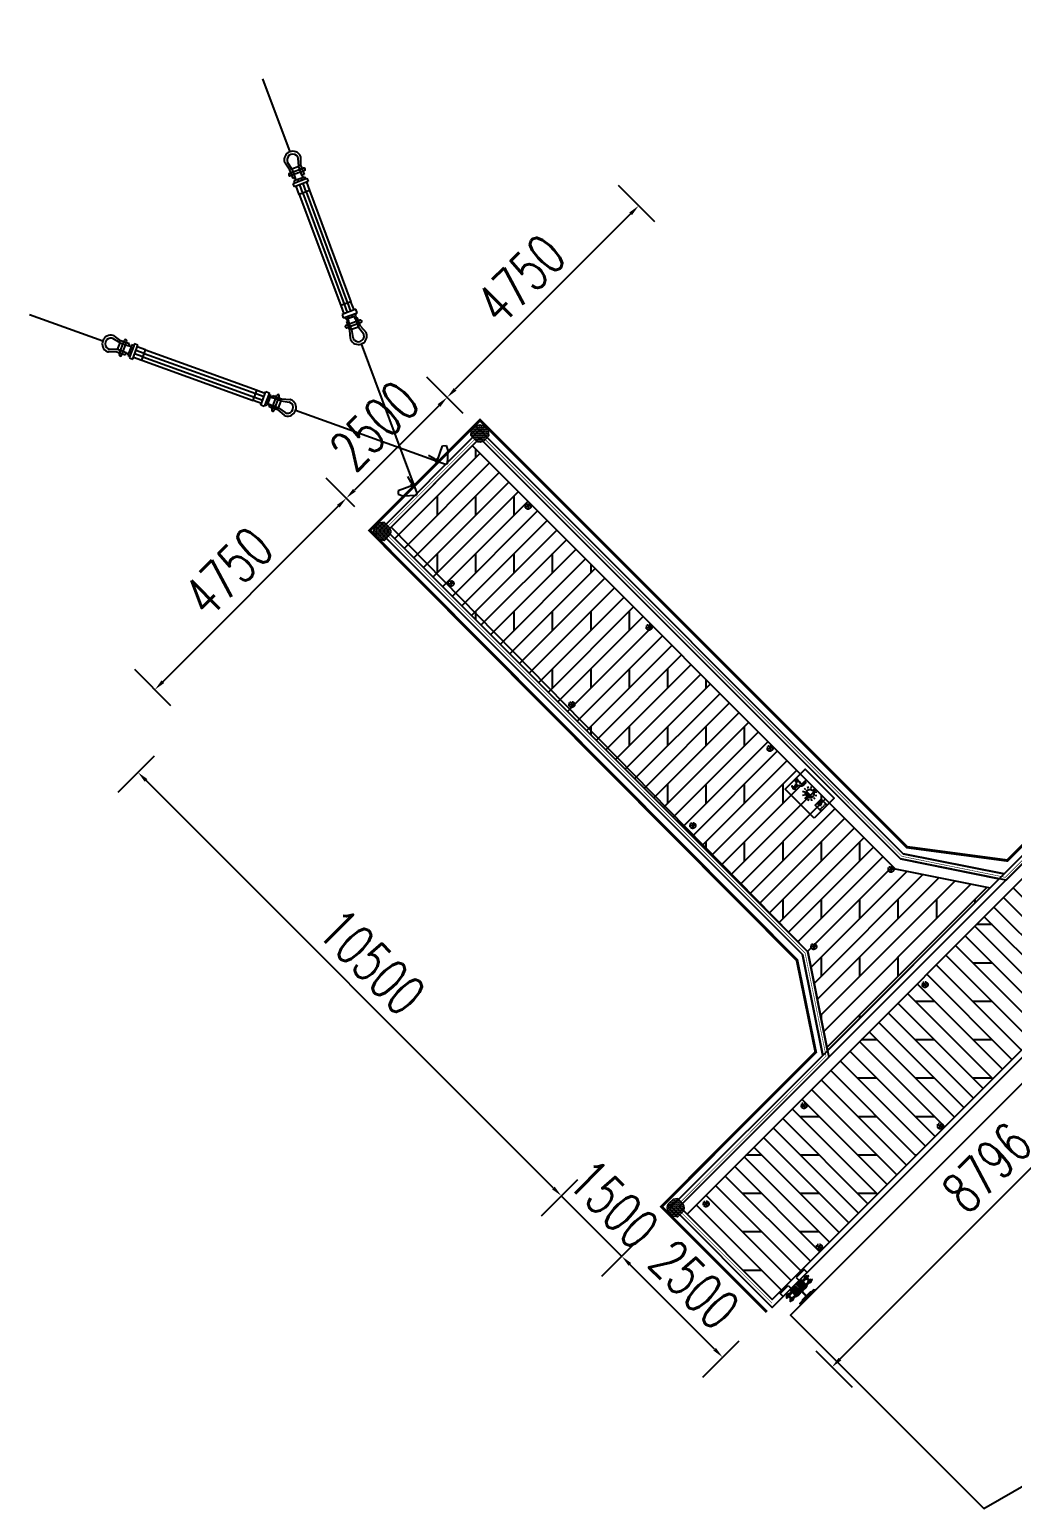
# Model space of a CAD drawing. Extents: x -18540 to 926017, y -610001 to -56924.
# Drawn here: x 23251 to 40488, y -328931 to -303005 of the extents above; entities that cross this region are included whole.
import ezdxf

# ---------------------------------------------------------------- set-up
doc = ezdxf.new("R2010")
doc.units = 0
doc.header["$LTSCALE"] = 10
doc.header["$MEASUREMENT"] = 0
doc.linetypes.add('ACAD_ISO14W100', pattern=[24, 12, -3, 0, -3, 0, -3, 0, -3])
doc.linetypes.add('CENTER', pattern=[2, 1.25, -0.25, 0.25, -0.25])
for name, color, linetype in [('AECOM-园建', 2, 'Continuous'), ('PUB_DIM', 3, 'Continuous'), ('W-_ANTICOLLISION防撞措施', 6, 'Continuous'), ('W-ALUMINUM_FRAME铝架', 30, 'Continuous'), ('W-MOUNTING固定方式', 5, 'Continuous'), ('W-PLASTIC_RAILINGS塑木栏杆', 6, 'Continuous'), ('W-STEEL_FRAME钢架', 3, 'Continuous'), ('W-WOOD_FLOOR木地板', 30, 'Continuous')]:
    doc.layers.add(name, color=color, linetype=linetype)
doc.layers.add('护舷', color=40, linetype='Continuous', lineweight=15)
doc.layers.add('护角', color=8, linetype='Continuous', lineweight=9)
doc.styles.add('STANDARD_T3', font='simplex.shx', dxfattribs={"width": 0.7, "bigfont": 'gbcbig.shx'})
doc.dimstyles.new('W&&200', dxfattribs={"dimtxt": 700, "dimasz": 200, "dimexe": 500, "dimexo": 600, "dimgap": 200, "dimtad": 1, "dimdec": 0, "dimzin": 0, "dimdsep": 46, "dimtxsty": 'STANDARD_T3', "dimcen": 0.09, "dimclrd": 1, "dimclre": 1, "dimclrt": 7, "dimazin": 2, "dimtfac": 1, "dimtdec": 0, "dimtix": 1, "dimtmove": 2, "dimatfit": 3, "dimfxl": 100, "dimtolj": 1, "dimtzin": 0, "dimarcsym": 0})
pattern_1 = [(315, (-2455400.198, 1604377.926), (5.612660076, 5.612660076), []), (45, (-2455400.198, 1604377.926), (-5.612660076, 5.612660076), [])]
pattern_2 = [(315, (-2455400.198, 1604287.926), (5.612660076, 5.612660076), []), (45, (-2455400.198, 1604287.926), (-5.612660076, 5.612660076), [])]

# ---------------------------------------------------------------- blocks, each defined once
blk = doc.blocks.new('HW200a')
at = {"layer": 'W-STEEL_FRAME钢架'}
blk.add_lwpolyline([(-1440883, 1205965), (-1440803, 1205965), (-1440803, 1205953), (-1441003, 1205953), (-1441003, 1205965), (-1440923, 1205965, 0.414214), (-1440907, 1205981), (-1440907, 1206125, 0.414214), (-1440923, 1206141), (-1441003, 1206141), (-1441003, 1206153), (-1440803, 1206153), (-1440803, 1206141), (-1440883, 1206141, 0.414214), (-1440899, 1206125), (-1440899, 1205981, 0.414214)], format="xyb", close=True, dxfattribs=at)
blk = doc.blocks.new('A$C73597c6a')
h = blk.add_hatch()
h.set_pattern_fill('ANSI37', color=256, scale=5, angle=-90)
h.set_pattern_definition(pattern_1)
h.paths.add_polyline_path([(190, 358, 0.414214), (185, 353), (185, 338), (250, 338), (250, 344), (280, 344), (280, 353, 0.414214), (275, 358)])
h.paths.add_polyline_path([(275, 298, 0.414214), (280, 303), (280, 310), (250, 310), (250, 317), (185, 317), (185, 303, 0.414214), (190, 298)])
h = blk.add_hatch()
h.set_pattern_fill('ANSI37', color=256, scale=5, angle=-90)
h.set_pattern_definition(pattern_2)
h.paths.add_polyline_path([(190, 268, 0.414214), (185, 263), (185, 248), (250, 248), (250, 254), (280, 254), (280, 263, 0.414214), (275, 268)])
h.paths.add_polyline_path([(275, 208, 0.414214), (280, 213), (280, 220), (250, 220), (250, 227), (185, 227), (185, 213, 0.414214), (190, 208)])
h = blk.add_hatch()
h.set_pattern_fill('ANSI37', color=256, scale=5, angle=-90)
h.set_pattern_definition(pattern_1)
h.paths.add_polyline_path([(319, 358, 0.414214), (314, 353), (314, 344), (344, 344), (344, 338), (409, 338), (409, 353, 0.414214), (404, 358)])
h.paths.add_polyline_path([(404, 298, 0.414214), (409, 303), (409, 317), (344, 317), (344, 310), (314, 310), (314, 303, 0.414214), (319, 298)])
h = blk.add_hatch()
h.set_pattern_fill('ANSI37', color=256, scale=5, angle=-90)
h.set_pattern_definition(pattern_2)
h.paths.add_polyline_path([(319, 268, 0.414214), (314, 263), (314, 254), (344, 254), (344, 248), (409, 248), (409, 263, 0.414214), (404, 268)])
h.paths.add_polyline_path([(404, 208, 0.414214), (409, 213), (409, 227), (344, 227), (344, 220), (314, 220), (314, 213, 0.414214), (319, 208)])
for p, q in [((65, 336), (49, 336)), ((65, 319), (49, 319)), ((80, 336), (96, 336)), ((80, 319), (96, 319)), ((514, 336), (498, 336)), ((514, 319), (498, 319)), ((529, 336), (544, 336)), ((529, 319), (544, 319)), ((65, 246), (49, 246)), ((65, 229), (49, 229)), ((80, 246), (96, 246)), ((80, 229), (96, 229)), ((514, 246), (498, 246)), ((514, 229), (498, 229)), ((529, 246), (544, 246)), ((529, 229), (544, 229))]:
    blk.add_line(p, q)
for points in [[(200, 454), (200, 377), (0, 377), (0, 454)], [(25, 338), (25, 316), (255, 316), (255, 338)], [(64, 310), (51, 310), (49, 311), (49, 344), (51, 345), (64, 345), (65, 344), (65, 311)], [(65, 377), (65, 212), (80, 212), (80, 377)], [(81, 310), (94, 310), (96, 311), (96, 344), (94, 345), (81, 345), (80, 344), (80, 311)], [(165, 377), (165, 212), (180, 212), (180, 377)], [(250, 338), (250, 317), (185, 317), (185, 338)], [(280, 344), (280, 310), (250, 310), (250, 344)], [(314, 344), (314, 310), (344, 310), (344, 344)], [(569, 338), (569, 316), (339, 316), (339, 338)], [(344, 338), (344, 317), (409, 317), (409, 338)], [(394, 454), (394, 377), (594, 377), (594, 454)], [(429, 377), (429, 212), (414, 212), (414, 377)], [(512, 310), (500, 310), (498, 311), (498, 344), (500, 345), (512, 345), (514, 344), (514, 311)], [(529, 377), (529, 212), (514, 212), (514, 377)], [(530, 310), (543, 310), (544, 311), (544, 344), (543, 345), (530, 345), (529, 344), (529, 311)], [(25, 248), (25, 226), (255, 226), (255, 248)], [(64, 220), (51, 220), (49, 221), (49, 254), (51, 255), (64, 255), (65, 254), (65, 221)], [(81, 220), (94, 220), (96, 221), (96, 254), (94, 255), (81, 255), (80, 254), (80, 221)], [(471, 85), (471, 75), (121, 75), (121, 85)], [(250, 248), (250, 227), (185, 227), (185, 248)], [(280, 254), (280, 220), (250, 220), (250, 254)], [(314, 254), (314, 220), (344, 220), (344, 254)], [(569, 248), (569, 226), (339, 226), (339, 248)], [(344, 248), (344, 227), (409, 227), (409, 248)], [(512, 220), (500, 220), (498, 221), (498, 254), (500, 255), (512, 255), (514, 254), (514, 221)], [(530, 220), (543, 220), (544, 221), (544, 254), (543, 255), (530, 255), (529, 254), (529, 221)]]:
    blk.add_lwpolyline(points, close=True)
for points in [[(280, 353), (280, 303, -0.414214), (275, 298), (190, 298, -0.414214), (185, 303), (185, 353, -0.414214), (190, 358), (275, 358, -0.414214)], [(280, 263), (280, 213, -0.414214), (275, 208), (190, 208, -0.414214), (185, 213), (185, 263, -0.414214), (190, 268), (275, 268, -0.414214)], [(314, 353), (314, 303, 0.414214), (319, 298), (404, 298, 0.414214), (409, 303), (409, 353, 0.414214), (404, 358), (319, 358, 0.414214)], [(314, 263), (314, 213, 0.414214), (319, 208), (404, 208, 0.414214), (409, 213), (409, 263, 0.414214), (404, 268), (319, 268, 0.414214)]]:
    blk.add_lwpolyline(points, format="xyb", close=True)
for centre, radius, start, end in [((57, 341), 7.29, 143.1301, 216.8699), ((76, 327), 27, 161.0662, 198.9338), ((57, 314), 7.29, 143.1301, 216.8699), ((58, 341), 7.29, 323.1301, 36.8699), ((38, 327), 27, 341.0662, 18.9338), ((58, 314), 7.29, 323.1301, 36.8699), ((87, 341), 7.29, 143.1301, 216.8699), ((107, 327), 27, 161.0662, 198.9338), ((87, 314), 7.29, 143.1301, 216.8699), ((88, 341), 7.29, 323.1301, 36.8699), ((69, 327), 27, 341.0662, 18.9338), ((88, 314), 7.29, 323.1301, 36.8699), ((505, 341), 7.29, 143.1301, 216.8699), ((525, 327), 27, 161.0662, 198.9338), ((505, 314), 7.29, 143.1301, 216.8699), ((506, 341), 7.29, 323.1301, 36.8699), ((487, 327), 27, 341.0662, 18.9338), ((506, 314), 7.29, 323.1301, 36.8699), ((536, 341), 7.29, 143.1301, 216.8699), ((556, 327), 27, 161.0662, 198.9338), ((536, 314), 7.29, 143.1301, 216.8699), ((537, 341), 7.29, 323.1301, 36.8699), ((517, 327), 27, 341.0662, 18.9338), ((537, 314), 7.29, 323.1301, 36.8699), ((57, 251), 7.29, 143.1301, 216.8699), ((76, 237), 27, 161.0662, 198.9338), ((57, 224), 7.29, 143.1301, 216.8699), ((58, 251), 7.29, 323.1301, 36.8699), ((38, 237), 27, 341.0662, 18.9338), ((58, 224), 7.29, 323.1301, 36.8699), ((87, 251), 7.29, 143.1301, 216.8699), ((107, 237), 27, 161.0662, 198.9338), ((87, 224), 7.29, 143.1301, 216.8699), ((88, 251), 7.29, 323.1301, 36.8699), ((69, 237), 27, 341.0662, 18.9338), ((88, 224), 7.29, 323.1301, 36.8699), ((505, 251), 7.29, 143.1301, 216.8699), ((525, 237), 27, 161.0662, 198.9338), ((505, 224), 7.29, 143.1301, 216.8699), ((506, 251), 7.29, 323.1301, 36.8699), ((487, 237), 27, 341.0662, 18.9338), ((506, 224), 7.29, 323.1301, 36.8699), ((536, 251), 7.29, 143.1301, 216.8699), ((556, 237), 27, 161.0662, 198.9338), ((536, 224), 7.29, 143.1301, 216.8699), ((537, 251), 7.29, 323.1301, 36.8699), ((517, 237), 27, 341.0662, 18.9338), ((537, 224), 7.29, 323.1301, 36.8699)]:
    blk.add_arc(centre, radius, start, end)
at = {"layer": 'W-STEEL_FRAME钢架', "rotation": 180}
blk.add_blockref('HW200a', (-1440607, 1206238), dxfattribs=at)
blk = doc.blocks.new('A$C6f7a73f6')
blk.add_hatch(color=3).paths.add_polyline_path([(485, 384), (635, 384, 1)])
at = {"color": 5}
for p, q in [((228, 434), (240, 434)), ((228, 408), (240, 408)), ((228, 363), (240, 363)), ((228, 337), (240, 337)), ((293, 399), (305, 399)), ((293, 372), (305, 372))]:
    blk.add_line(p, q, dxfattribs=at)
at = {"color": 0, "linetype": 'ByBlock'}
blk.add_lwpolyline([(200, 634), (920, 634), (920, 134), (200, 134)], close=True, dxfattribs=at)
at = {"color": 7, "true_color": 0xffffff}
for points in [[(778, 503), (777, 511), (817, 525)], [(778, 503), (871, 504), (875, 512), (834, 522)], [(817, 529), (814, 505)], [(839, 502), (833, 530), (817, 529)], [(779, 406), (755, 384), (744, 359), (741, 347)], [(777, 349), (741, 347)], [(741, 335), (741, 339), (741, 347)], [(742, 319), (742, 323), (742, 331)], [(743, 302), (743, 307), (742, 315)], [(744, 290), (743, 294), (747, 299)], [(744, 290), (743, 298)], [(746, 335), (745, 339), (745, 347)], [(746, 319), (746, 323), (746, 331)], [(747, 303), (747, 307), (747, 315)], [(748, 290), (749, 347)], [(750, 335), (749, 339), (749, 347)], [(750, 319), (750, 323), (750, 331)], [(751, 303), (751, 307), (751, 315)], [(752, 291), (751, 299)], [(752, 291), (752, 295), (755, 299)], [(754, 335), (753, 339), (753, 348)], [(754, 319), (754, 323), (754, 331)], [(755, 303), (755, 307), (755, 315)], [(756, 291), (757, 348)], [(758, 340), (757, 344), (757, 348)], [(759, 319), (758, 323), (758, 336)], [(759, 303), (759, 307), (759, 315)], [(760, 291), (760, 299)], [(760, 291), (760, 299)], [(762, 340), (761, 344), (761, 348)], [(762, 324), (762, 328), (762, 336)], [(763, 303), (763, 308), (763, 320)], [(764, 291), (765, 348)], [(766, 340), (765, 344), (765, 348)], [(766, 324), (766, 328), (766, 336)], [(767, 308), (767, 312), (767, 320)], [(768, 291), (768, 296), (767, 304)], [(768, 291), (768, 296), (768, 300), (771, 304)], [(770, 340), (769, 344), (769, 348)], [(770, 324), (770, 328), (770, 336)], [(771, 308), (771, 312), (771, 320)], [(772, 292), (773, 349)], [(774, 340), (774, 345), (773, 349)], [(775, 324), (774, 328), (774, 336)], [(775, 308), (775, 312), (775, 320)], [(776, 292), (776, 296), (776, 304)], [(792, 374), (780, 369), (777, 357)], [(777, 357), (777, 349)], [(779, 406), (794, 419), (797, 435)], [(792, 374), (825, 367), (861, 373)], [(846, 441), (805, 439), (797, 435)], [(797, 435), (854, 438)], [(798, 431), (854, 434)], [(817, 440), (817, 456), (805, 456)], [(805, 439), (805, 456)], [(812, 468), (809, 456)], [(809, 456), (841, 457)], [(815, 489), (811, 484), (812, 476)], [(812, 476), (840, 478)], [(812, 468), (840, 470), (841, 457)], [(815, 489), (836, 486), (840, 482)], [(816, 468), (816, 477)], [(837, 453), (817, 456)], [(819, 501), (819, 489)], [(819, 489), (820, 477)], [(832, 485), (832, 477)], [(835, 502), (836, 486)], [(836, 469), (836, 478)], [(845, 454), (841, 457), (837, 453)], [(837, 453), (838, 441)], [(840, 478), (840, 482)], [(846, 441), (845, 454)], [(846, 441), (854, 438)], [(855, 418), (854, 438)], [(855, 418), (860, 406), (872, 402)], [(878, 358), (874, 370), (861, 373)], [(872, 402), (880, 403)], [(892, 411), (891, 358), (878, 358)], [(881, 394), (882, 374), (878, 358)], [(880, 411), (881, 394)], [(892, 411), (880, 411)], [(881, 394), (893, 395)], [(882, 374), (894, 375)], [(890, 366), (915, 364)], [(892, 403), (913, 404)], [(896, 403), (898, 367)], [(897, 399), (917, 400)], [(898, 371), (918, 368)], [(913, 404), (915, 364)], [(917, 400), (918, 368)]]:
    blk.add_lwpolyline(points, dxfattribs=at)
blk.add_lwpolyline([(200, 459), (350, 459), (350, 309), (200, 309)], close=True)
at = {"color": 6}
for points in [[(466, 384), (430, 386)], [(477, 338), (446, 320)], [(478, 432), (450, 450)], [(512, 466), (494, 496)], [(514, 304), (496, 272)], [(559, 288), (560, 256)], [(561, 480), (560, 516)], [(606, 468), (624, 496)], [(608, 302), (626, 272)], [(642, 336), (674, 318)], [(643, 430), (674, 448)], [(654, 384), (690, 386)]]:
    blk.add_lwpolyline(points, dxfattribs=at)
at = {"color": 5}
for centre, radius in [((311, 385), 31), ((325, 385), 6)]:
    blk.add_circle(centre, radius, dxfattribs=at)
at = {"color": 6}
blk.add_circle((560, 384), 75, dxfattribs=at)
at = {"color": 5}
for centre, start, end in [((234, 434), 0, 180), ((234, 408), 180, 0), ((234, 363), 0, 180), ((234, 337), 180, 0), ((299, 399), 0, 180), ((299, 372), 180, 0)]:
    blk.add_arc(centre, 6, start, end, dxfattribs=at)
blk = doc.blocks.new('ZFQ')
at = {"layer": 'W-WOOD_FLOOR木地板'}
h = blk.add_hatch(dxfattribs=at)
h.set_pattern_fill('DOLMIT', color=256, scale=300)
h.set_pattern_definition([(0, (-1737049.58, -2606807.6), (0, 238.122618), []), (45, (-1737049.6, -2606807.6), (-476.24491, 476.24491), [336.75638, -673.512])])
h.paths.add_polyline_path([(965, 11900), (-1150, 11900), (-1150, 1470), (-2130, 0), (1907, 0), (965, 1414)])
at = {"layer": 'W-ALUMINUM_FRAME铝架', "color": 0}
for points in [[(965, 11900), (965, 1414), (1907, 0)], [(1150, 11900), (1150, 1470), (2130, 0)]]:
    blk.add_lwpolyline(points, dxfattribs=at)
at = {"layer": 'W-STEEL_FRAME钢架'}
for points in [[(-2250, 0), (-1250, 1500), (-1250, 12000), (1250, 12000), (1250, 1500), (2250, 0)], [(-2130, 0), (-1150, 1470), (-1150, 11900), (1150, 11900), (1150, 1470), (2130, 0)]]:
    blk.add_lwpolyline(points, close=True, dxfattribs=at)
at = {"layer": 'W-STEEL_FRAME钢架', "rotation": 90}
blk.add_blockref('A$C6f7a73f6', (1218, 2846), dxfattribs=at)
blk = doc.blocks.new('*D1372')
at = {"layer": 'Defpoints', "color": 0, "transparency": 16777216}
for p in [(30574, -309453), (42994, -315155), (39635, -318514)]:
    blk.add_point(p, dxfattribs=at)
at = {"layer": 'W-STEEL_FRAME钢架', "color": 1, "lineweight": -2, "transparency": 16777216}
for p, q in [((34215, -306377), (33579, -305740)), ((33791, -306235), (30715, -309311)), ((30857, -309736), (30220, -309099))]:
    blk.add_line(p, q, dxfattribs=at)
at = {"layer": 'W-STEEL_FRAME钢架', "color": 1, "transparency": 16777216}
for points in [[(33768, -306212), (33815, -306259), (33933, -306094)], [(30692, -309288), (30739, -309335), (30574, -309453)]]:
    blk.add_solid(points, dxfattribs=at)
at = {"layer": 'W-STEEL_FRAME钢架', "color": 7, "transparency": 16777216, "insert": (31864, -307384), "char_height": 700, "attachment_point": 5, "rotation": 45, "style": 'STANDARD_T3'}
blk.add_mtext('\\A1;4750', dxfattribs=at)
blk = doc.blocks.new('*D1373')
at = {"layer": 'Defpoints', "color": 0, "transparency": 16777216}
for p in [(28806, -311220), (29382, -311797), (39635, -318514)]:
    blk.add_point(p, dxfattribs=at)
at = {"layer": 'W-STEEL_FRAME钢架', "color": 1, "lineweight": -2, "transparency": 16777216}
for p, q in [((30857, -309736), (30220, -309099)), ((30432, -309594), (28947, -311079)), ((28958, -311372), (28453, -310867))]:
    blk.add_line(p, q, dxfattribs=at)
at = {"layer": 'W-STEEL_FRAME钢架', "color": 1, "transparency": 16777216}
for points in [[(30409, -309571), (30456, -309618), (30574, -309453)], [(28924, -311056), (28971, -311103), (28806, -311220)]]:
    blk.add_solid(points, dxfattribs=at)
at = {"layer": 'W-STEEL_FRAME钢架', "color": 7, "transparency": 16777216, "insert": (29301, -309948), "char_height": 700, "attachment_point": 5, "rotation": 45, "style": 'STANDARD_T3'}
blk.add_mtext('\\A1;2500', dxfattribs=at)
blk = doc.blocks.new('*D1374')
at = {"layer": 'Defpoints', "color": 0, "transparency": 16777216}
for p in [(29382, -311797), (25447, -314579), (34509, -323641)]:
    blk.add_point(p, dxfattribs=at)
at = {"layer": 'W-STEEL_FRAME钢架', "color": 1, "lineweight": -2, "transparency": 16777216}
for p, q in [((28958, -311372), (28453, -310867)), ((28665, -311362), (25589, -314438)), ((25730, -314862), (25094, -314226))]:
    blk.add_line(p, q, dxfattribs=at)
at = {"layer": 'W-STEEL_FRAME钢架', "color": 1, "transparency": 16777216}
for points in [[(28641, -311338), (28688, -311385), (28806, -311220)], [(25565, -314414), (25612, -314461), (25447, -314579)]]:
    blk.add_solid(points, dxfattribs=at)
at = {"layer": 'W-STEEL_FRAME钢架', "color": 7, "transparency": 16777216, "insert": (26738, -312511), "char_height": 700, "attachment_point": 5, "rotation": 45, "style": 'STANDARD_T3'}
blk.add_mtext('\\A1;4750', dxfattribs=at)
blk = doc.blocks.new('*D1359')
at = {"layer": 'Defpoints', "color": 0, "transparency": 16777216}
for p in [(34509, -323641), (33637, -324512), (36276, -325408)]:
    blk.add_point(p, dxfattribs=at)
at = {"layer": 'W-STEEL_FRAME钢架', "color": 1, "lineweight": -2, "transparency": 16777216}
for p, q in [((33920, -324229), (33283, -324866)), ((35263, -326139), (33778, -324654)), ((35688, -325997), (35051, -326633))]:
    blk.add_line(p, q, dxfattribs=at)
at = {"layer": 'W-STEEL_FRAME钢架', "color": 1, "transparency": 16777216}
for points in [[(33802, -324630), (33755, -324677), (33637, -324512)], [(35287, -326115), (35240, -326162), (35405, -326280)]]:
    blk.add_solid(points, dxfattribs=at)
at = {"layer": 'W-STEEL_FRAME钢架', "color": 7, "transparency": 16777216, "insert": (34910, -325007), "char_height": 700, "attachment_point": 5, "rotation": 315, "style": 'STANDARD_T3'}
blk.add_mtext('\\A1;2500', dxfattribs=at)
blk = doc.blocks.new('*D1360')
at = {"layer": 'Defpoints', "color": 0, "transparency": 16777216}
for p in [(36807, -319221), (32576, -323451), (34509, -323641)]:
    blk.add_point(p, dxfattribs=at)
at = {"layer": 'W-STEEL_FRAME钢架', "color": 1, "lineweight": -2, "transparency": 16777216}
for p, q in [((32859, -323169), (32223, -323805)), ((32435, -323310), (32293, -323169)), ((33637, -324512), (32576, -323451)), ((33920, -324229), (33283, -324866)), ((33778, -324654), (33920, -324795))]:
    blk.add_line(p, q, dxfattribs=at)
at = {"layer": 'W-STEEL_FRAME钢架', "color": 1, "transparency": 16777216}
for points in [[(32458, -323287), (32411, -323334), (32576, -323451)], [(33802, -324630), (33755, -324677), (33637, -324512)]]:
    blk.add_solid(points, dxfattribs=at)
at = {"layer": 'W-STEEL_FRAME钢架', "color": 7, "transparency": 16777216, "insert": (33496, -323593), "char_height": 700, "attachment_point": 5, "rotation": 315, "style": 'STANDARD_T3'}
blk.add_mtext('\\A1;1500', dxfattribs=at)
blk = doc.blocks.new('*D1375')
at = {"layer": 'Defpoints', "color": 0, "transparency": 16777216}
for p in [(29382, -311797), (25152, -316027), (36807, -319221)]:
    blk.add_point(p, dxfattribs=at)
at = {"layer": 'W-STEEL_FRAME钢架', "color": 1, "lineweight": -2, "transparency": 16777216}
for p, q in [((25435, -315744), (24798, -316380)), ((32435, -323310), (25293, -316168)), ((32859, -323169), (32223, -323805))]:
    blk.add_line(p, q, dxfattribs=at)
at = {"layer": 'W-STEEL_FRAME钢架', "color": 1, "transparency": 16777216}
for points in [[(25317, -316145), (25270, -316192), (25152, -316027)], [(32458, -323287), (32411, -323334), (32576, -323451)]]:
    blk.add_solid(points, dxfattribs=at)
at = {"layer": 'W-STEEL_FRAME钢架', "color": 7, "transparency": 16777216, "insert": (29253, -319350), "char_height": 700, "attachment_point": 5, "rotation": 315, "style": 'STANDARD_T3'}
blk.add_mtext('\\A1;10500', dxfattribs=at)
blk = doc.blocks.new('*D1361')
at = {"layer": 'Defpoints', "color": 0, "transparency": 16777216}
for p in [(42496, -319189), (43541, -320234), (36276, -325408)]:
    blk.add_point(p, dxfattribs=at)
at = {"layer": 'W-STEEL_FRAME钢架', "color": 1, "lineweight": -2, "transparency": 16777216}
for p, q in [((43259, -319951), (43895, -320587)), ((37463, -326312), (43400, -320375)), ((37039, -326171), (37675, -326807))]:
    blk.add_line(p, q, dxfattribs=at)
at = {"layer": 'W-STEEL_FRAME钢架', "color": 1, "transparency": 16777216}
for points in [[(43376, -320352), (43424, -320399), (43541, -320234)], [(37440, -326289), (37487, -326336), (37322, -326454)]]:
    blk.add_solid(points, dxfattribs=at)
at = {"layer": 'W-STEEL_FRAME钢架', "color": 7, "transparency": 16777216, "insert": (40043, -322955), "char_height": 700, "attachment_point": 5, "rotation": 45, "style": 'STANDARD_T3'}
blk.add_mtext('\\A1;8796', dxfattribs=at)
blk = doc.blocks.new('护角')
at = {"layer": '护角', "linetype": 'Continuous', "lineweight": 0}
h = blk.add_hatch(dxfattribs=at)
h.set_pattern_fill('ANGLE', color=40, scale=5, angle=45)
h.set_pattern_definition([(45, (0, 0), (-24.6957, 24.6957), [25.4, -9.525]), (135, (0, 0), (-24.6957, -24.6957), [25.4, -9.525])])
h.paths.add_polyline_path([(229, 177, 0.414214), (177, 229), (0, 229), (0, 100, 0.414214), (100, 0), (229, 0)])
h.paths.add_polyline_path([(177, 280), (67, 280), (0, 229), (177, 229)])
h.paths.add_polyline_path([(177, 280), (177, 229, -0.414214), (229, 177), (280, 177, 0.414214)])
h.paths.add_polyline_path([(280, 177), (229, 177), (229, 0), (280, 65)])
at = {"layer": '护角', "color": 40, "linetype": 'Continuous', "lineweight": 0}
for p, q in [((0, 229), (67, 280)), ((67, 280), (177, 280)), ((177, 229), (177, 280)), ((0, 229), (0, 100)), ((177, 229), (0, 229)), ((100, 0), (229, 0)), ((229, 177), (229, 0)), ((229, 177), (280, 177)), ((229, 0), (280, 65)), ((280, 177), (280, 65))]:
    blk.add_line(p, q, dxfattribs=at)
at = {"layer": '护角', "color": 1, "linetype": 'CENTER', "ltscale": 0.2}
for p, q in [((224, 229), (235, 229)), ((229, 224), (229, 235))]:
    blk.add_line(p, q, dxfattribs=at)
at = {"layer": '护角', "color": 40, "linetype": 'Continuous', "lineweight": 0}
for centre, radius, start, end in [((177, 177), 103, 0, 90), ((100, 100), 100, 180, 270), ((177, 177), 52.2, 0, 90)]:
    blk.add_arc(centre, radius, start, end, dxfattribs=at)
blk = doc.blocks.new('A$Cfe1adb12')
at = {"layer": '护舷', "rotation": 320.3357902113834}
blk.add_blockref('护角', (0, 179), dxfattribs=at)

msp = doc.modelspace()

# ---------------------------------------------------------------- hatches: boundary and pattern name
at = {"layer": 'W-WOOD_FLOOR木地板'}
h = msp.add_hatch(dxfattribs=at)
h.set_pattern_fill('DOLMIT', color=256, scale=300, angle=135)
h.set_pattern_definition([(135, (-1705612.57, -2916432.7), (-168.378118, -168.378118), []), (180, (-1705612.57, -2916432.7), (-6e-14, -673.51201), [336.75638, -673.512])])
h.paths.add_polyline_path([(34780.8, -323771.4), (36276.4, -325266.9), (42435.8, -319107.5), (44175.1, -318168.9), (43107.4, -315444.8)])

# ---------------------------------------------------------------- linework, layer by layer
msp.add_lwpolyline([(70043.9, -320957.9), (49050, -320957.9), (49022.9, -317622.3), (47226.2, -317742.3), (44256.5, -318572), (42720.9, -319418.4), (36597.8, -325540.5), (39987.7, -328931.1), (46250.6, -325333.9), (47819.3, -328158), (52484.1, -325493.6), (53049, -325450), (53028.4, -322634.7), (65992, -322717.5)])
at = {"layer": 'AECOM-园建'}
for p, q in [((27338.4, -303869.1), (27814.9, -305147.3)), ((27892.1, -305653.5), (27922.3, -305642.2)), ((27905.5, -305689.4), (27892.1, -305653.5)), ((27905.5, -305689.4), (28086.1, -305622.1)), ((27922.3, -305642.2), (27907.2, -305602)), ((27922.3, -305642.2), (28042.3, -305597.5)), ((28027.7, -305557.2), (28042.3, -305597.5)), ((28042.3, -305597.5), (28072.7, -305586.2)), ((28072.7, -305586.2), (28086.2, -305622.3)), ((28086.2, -305622.3), (28116.1, -305611.2)), ((28116.1, -305611.2), (28138.5, -305671.2)), ((27875.3, -305700.8), (27905.5, -305689.4)), ((27897.8, -305760.8), (27875.3, -305700.8)), ((27927.9, -305749.5), (27897.8, -305760.8)), ((28108.5, -305682.3), (27927.8, -305749.3)), ((27981.7, -305894.6), (27927.9, -305749.5)), ((28162.2, -305826.7), (27981.7, -305894.6)), ((27981.7, -305894.6), (28707.4, -307844)), ((28041.7, -305872), (28767.6, -307821.4)), ((28101.9, -305849.4), (28827.7, -307798.8)), ((28138.5, -305671.2), (28108.5, -305682.3)), ((28108.5, -305682.3), (28162.2, -305826.7)), ((28162.2, -305826.7), (28887.9, -307776.2)), ((28887.9, -307776.2), (28707, -307842.9)), ((28707, -307842.9), (28761.1, -307987.8)), ((28761.1, -307987.8), (28731, -307998.9)), ((28941.7, -307920.5), (28761.2, -307988)), ((28783.5, -308047.9), (28964.2, -307980.7)), ((28941.7, -307920.5), (28887.9, -307776.2)), ((28971.7, -307909.4), (28941.7, -307920.5)), ((28964.1, -307980.5), (28994, -307969.4)), ((28977.5, -308016.7), (28964.1, -307980.5)), ((28994, -307969.4), (28971.7, -307909.4)), ((23250.7, -307999.2), (24533.8, -308462.5)), ((28731, -307998.9), (28753.2, -308059.1)), ((28753.2, -308059.1), (28783.5, -308047.9)), ((28783.5, -308047.9), (28796.8, -308083.9)), ((28796.8, -308083.9), (28827.2, -308072.7)), ((28827.2, -308072.7), (28947.1, -308028)), ((28827.2, -308072.7), (28842, -308112.9)), ((28947.1, -308028), (28977.5, -308016.7)), ((28962.4, -308068), (28947.1, -308028)), ((28998.6, -308054.5), (28962.4, -308068)), ((29054.1, -308203.6), (28998.6, -308054.5)), ((24945.9, -308671.1), (24986.3, -308685.2)), ((24986.3, -308685.2), (24975.3, -308715.7)), ((24975.3, -308715.7), (25011.6, -308728.8)), ((25029.7, -308564.8), (24986.3, -308685.2)), ((25029.7, -308564.8), (24989.4, -308550.1)), ((25011.6, -308728.8), (25000.7, -308758.9)), ((25000.7, -308758.9), (25061, -308780.6)), ((25076.8, -308547.5), (25011.4, -308728.8)), ((25040.8, -308534.4), (25029.7, -308564.8)), ((25076.8, -308547.5), (25040.8, -308534.4)), ((25061, -308780.6), (25071.8, -308750.5)), ((25071.8, -308750.5), (25137, -308569.2)), ((25071.8, -308750.5), (25216.8, -308802.7)), ((25087.8, -308517.2), (25076.8, -308547.5)), ((25148.1, -308539.1), (25087.8, -308517.2)), ((25137.2, -308569.3), (25148.1, -308539.1)), ((25282.7, -308621.6), (25137.2, -308569.3)), ((25216.8, -308802.7), (25282.7, -308621.6)), ((25238.8, -308742.2), (27195.6, -309447.9)), ((25260.8, -308681.8), (27217.6, -309387.5)), ((25282.7, -308621.6), (27239.5, -309327.1)), ((30045.4, -311134.9), (29069.6, -308517.2)), ((25216.8, -308802.7), (27173.6, -309508.3)), ((27173.6, -309508.3), (27238.4, -309326.7)), ((27318.5, -309560.6), (27173.6, -309508.3)), ((27238.4, -309326.7), (27383.9, -309379.3)), ((27318.5, -309560.6), (27384.1, -309379.4)), ((27444.2, -309401.1), (27378.9, -309582.4)), ((27383.9, -309379.3), (27394.7, -309349.1)), ((27394.7, -309349.1), (27455.1, -309370.7)), ((27469.4, -309444.5), (27426, -309564.9)), ((27455.1, -309370.7), (27444.2, -309401.1)), ((27444.2, -309401.1), (27480.3, -309414)), ((27480.3, -309414), (27469.4, -309444.5)), ((27469.4, -309444.5), (27509.9, -309458.9)), ((27307.7, -309590.7), (27318.5, -309560.6)), ((27367.9, -309612.4), (27307.7, -309590.7)), ((27378.7, -309582.4), (27367.9, -309612.4)), ((27415, -309595.4), (27378.7, -309582.4)), ((27426, -309564.9), (27415, -309595.4)), ((27466.2, -309579.8), (27426, -309564.9)), ((27453.1, -309616.1), (27466.2, -309579.8)), ((27602.7, -309670), (27453.1, -309616.1)), ((30544, -310631), (27916.5, -309682.3)), ((30400.1, -310573.3), (30494.8, -310303)), ((30494.8, -310303), (30557.1, -310297.9)), ((30557.1, -310297.9), (30585.1, -310383.6)), ((30248.1, -310465.4), (30353, -310522)), ((30353, -310522), (30355.9, -310557.3)), ((30355.9, -310557.3), (30366.8, -310573.9)), ((30366.8, -310573.9), (30393.2, -310562.8)), ((30377.8, -310554.9), (30375, -310579.2)), ((30375, -310579.2), (30390, -310583.3)), ((30390.8, -310529.7), (30377.8, -310554.9)), ((30390, -310583.3), (30400.1, -310573.3)), ((30396, -310532.6), (30390.8, -310529.7)), ((30393.2, -310562.8), (30396, -310532.6)), ((30585.1, -310383.6), (30577.1, -310619.8)), ((29876.7, -310840.6), (29934.5, -310944.9)), ((30577.1, -310619.8), (30544, -310631)), ((29716.9, -311089), (29712.4, -311151.3)), ((29986.2, -310991.5), (29716.9, -311089)), ((29934.5, -310944.9), (29969.8, -310947.5)), ((29942.5, -310982.6), (29967.6, -310969.4)), ((29945.5, -310987.8), (29942.5, -310982.6)), ((29975.6, -310984.7), (29945.5, -310987.8)), ((29967.6, -310969.4), (29991.9, -310966.3)), ((29969.8, -310947.5), (29986.4, -310958.2)), ((29986.4, -310958.2), (29975.6, -310984.7)), ((29996.1, -310981.3), (29986.2, -310991.5)), ((29991.9, -310966.3), (29996.1, -310981.3)), ((29712.4, -311151.3), (29798.4, -311178.4)), ((29798.4, -311178.4), (30034.5, -311168)), ((30034.5, -311168), (30045.4, -311134.9))]:
    msp.add_line(p, q, dxfattribs=at)
at = {"layer": 'AECOM-园建', "color": 7}
for p, q in [((27816.3, -305467.3), (27730.8, -305346.1)), ((27851.3, -305450.5), (27776.5, -305327.6)), ((27971.1, -305405.4), (27961.6, -305261.6)), ((28027.7, -305557.2), (27971.1, -305405.4)), ((28008.4, -305394.7), (28007.9, -305245.4)), ((28008.4, -305394.7), (28063.9, -305543.7)), ((27871.6, -305615.7), (27816.3, -305467.3)), ((27851, -305450.1), (27907.7, -305602.2)), ((27907.7, -305602.2), (27871.6, -305615.7)), ((28063.9, -305543.7), (28027.7, -305557.2)), ((28842.2, -308112.4), (28806.1, -308125.8)), ((28806.1, -308125.8), (28861.3, -308274.3)), ((28898.8, -308264.6), (28842.2, -308112.4)), ((28962.4, -308068), (29018.9, -308219.9)), ((29018.9, -308219.9), (29105.7, -308334.9)), ((29054.1, -308203.6), (29151.3, -308316.9)), ((24837.3, -308495.7), (24713.7, -308422.2)), ((24853.8, -308460.6), (24731.7, -308376.4)), ((24836.9, -308495.5), (24989.6, -308550.6)), ((25002.7, -308514.4), (24853.8, -308460.6)), ((24989.6, -308550.6), (25002.7, -308514.4)), ((28861.3, -308274.3), (28875.9, -308421.8)), ((28898.7, -308264.1), (28922.5, -308406)), ((24783.1, -308653.4), (24633.8, -308654.4)), ((24793.4, -308616), (24649.5, -308608)), ((24783.1, -308653.4), (24932.8, -308707.4)), ((24945.9, -308671.1), (24793.4, -308616)), ((24932.8, -308707.4), (24945.9, -308671.1)), ((27509.3, -309459.1), (27522.4, -309422.9)), ((27662.1, -309514.1), (27509.3, -309459.1)), ((27522.4, -309422.9), (27671.4, -309476.6)), ((27661.6, -309514.1), (27803.7, -309536.4)), ((27671.4, -309476.6), (27819.1, -309489.6)), ((27466.2, -309579.8), (27618.7, -309634.7)), ((27602.7, -309670), (27717, -309766.1)), ((27618.7, -309634.7), (27734.6, -309720.3))]:
    msp.add_line(p, q, dxfattribs=at)
at = {"layer": 'AECOM-园建', "color": 4}
for p, q in [((27971.1, -305405.4), (27851, -305450.1)), ((27952, -305631.1), (27965.4, -305667.1)), ((28012.2, -305608.7), (28025.6, -305644.7)), ((28041.7, -305872), (27987.7, -305727.1)), ((28101.9, -305849.4), (28048, -305704.8)), ((28767.6, -307821.4), (28821.3, -307965.5)), ((28827.6, -307798.4), (28881.4, -307943.1)), ((28856.8, -308061.6), (28843.4, -308025.6)), ((29018.9, -308219.9), (28898.8, -308264.6)), ((28917.1, -308039.2), (28903.7, -308003.2)), ((24793.4, -308616), (24836.9, -308495.5)), ((24997.2, -308655.1), (25033.3, -308668.1)), ((25019, -308594.6), (25055.1, -308607.6)), ((25238.8, -308742.2), (25093.6, -308689.8)), ((25260.8, -308681.8), (25115.4, -308629.3)), ((27195.2, -309447.8), (27340.4, -309500)), ((27217.6, -309387.5), (27362.2, -309439.7)), ((27436.9, -309534.7), (27400.8, -309521.7)), ((27458.7, -309474.3), (27422.5, -309461.2)), ((27618.7, -309634.7), (27662.1, -309514.1))]:
    msp.add_line(p, q, dxfattribs=at)
at = {"layer": 'AECOM-园建', "color": 6}
for p, q in [((28057.3, -305435.4), (27814, -305526.1)), ((28069.4, -305479.8), (27822.3, -305571)), ((29044.6, -308099.3), (28798, -308191.9)), ((29064.5, -308140.9), (28821.1, -308231.3)), ((24824.3, -308701.9), (24912.5, -308457.7)), ((24868.8, -308713.6), (24957.5, -308465.5)), ((27498.3, -309661.7), (27588.4, -309414.1)), ((27540.1, -309681.1), (27628, -309436.8))]:
    msp.add_line(p, q, dxfattribs=at)
at = {"layer": 'AECOM-园建', "color": 7}
for centre, radius, start, end in [((27867.3, -305287.9), 150, 25.06354, 197.103), ((27771.7, -305317.3), 50, 197.103, 215.20358), ((27867.3, -305287.9), 100, 27.42775, 195.91748), ((27819.2, -305301.6), 50, 195.91748, 211.3197), ((27911.7, -305264.9), 50, 3.79144, 27.42775), ((27957.9, -305245.5), 50, 0.18874, 25.06354), ((24674.9, -308513.4), 150, 73.48898, 245.52844), ((24674.9, -308513.4), 100, 74.67451, 243.16423), ((24688.1, -308465.2), 50, 59.27228, 74.67451), ((24703.3, -308417.6), 50, 55.3884, 73.48898), ((28925.6, -308416.9), 50, 185.63517, 203.73575), ((29017.2, -308376.7), 150, 203.73575, 15.77521), ((28971.8, -308397.7), 50, 189.51905, 204.92128), ((29017.2, -308376.7), 100, 204.92128, 13.41101), ((29065.8, -308365.1), 50, 13.41101, 37.04732), ((29113.4, -308349.5), 50, 15.77521, 40.65001), ((24633.5, -308604.4), 50, 245.52844, 270.40324), ((24652.3, -308558), 50, 243.16423, 266.80055), ((27775.4, -309631.3), 150, 254.81677, 66.85623), ((27775.4, -309631.3), 100, 257.18098, 65.6707), ((27796, -309585.8), 50, 65.6707, 81.07293), ((27814.7, -309539.4), 50, 66.85623, 84.95681), ((27749.2, -309727.9), 50, 229.94197, 254.81677), ((27764.3, -309680.1), 50, 233.54466, 257.18098)]:
    msp.add_arc(centre, radius, start, end, dxfattribs=at)
at = {"layer": 'AECOM-园建', "color": 6}
for centre, radius, start, end in [((27818.4, -305548.4), 22.9, 100.07366, 279.82987), ((28063.3, -305457.6), 23, 285.31823, 105.31823), ((28809.8, -308211.5), 22.9, 121.00888, 300.76509), ((29054.5, -308120.1), 23, 295.52052, 115.52052), ((24934.9, -308461.8), 22.9, 350.76211, 170.51832), ((24846.6, -308707.7), 23, 165.27375, 345.27375), ((27608.1, -309425.7), 22.9, 329.82689, 149.5831), ((27519.2, -309671.4), 23, 155.07146, 335.07146)]:
    msp.add_arc(centre, radius, start, end, dxfattribs=at)
at = {"layer": 'PUB_DIM', "color": 3, "linetype": 'ACAD_ISO14W100'}
for p, q in [((32041.8, -311350), (31944.8, -311374.5)), ((31985.3, -311312.7), (32000.8, -311411.5)), ((30687.3, -312703.6), (30590.4, -312728.2)), ((30630.9, -312666.4), (30646.4, -312765.2)), ((34106.1, -313434.6), (34121.5, -313533.4)), ((34162.5, -313471.9), (34065.5, -313496.5)), ((32808.1, -314825.6), (32711.1, -314850.1)), ((32751.6, -314788.3), (32767.1, -314887.1)), ((36283.2, -315593.8), (36186.3, -315618.4)), ((36226.8, -315556.6), (36242.2, -315655.4)), ((34928.8, -316947.5), (34831.8, -316972.1)), ((34872.3, -316910.2), (34887.8, -317009)), ((38403.9, -317715.8), (38307, -317740.3)), ((38347.5, -317678.5), (38362.9, -317777.3)), ((37049.5, -319069.4), (36952.6, -319094)), ((36993.1, -319032.1), (37008.5, -319130.9)), ((38996.3, -319722.8), (38910.3, -319774)), ((38982.7, -319789.1), (38923.8, -319708.3)), ((36874.9, -321844.1), (36789, -321895.3)), ((36861.4, -321910.4), (36802.5, -321829.6)), ((39266.3, -322246.4), (39174.7, -322206.2)), ((39244.6, -322182.3), (39196.1, -322269.7)), ((35142, -323632.8), (35083.1, -323552)), ((35155.6, -323566.5), (35069.7, -323617.7)), ((37144.9, -324367.7), (37053.4, -324327.5)), ((37123.3, -324303.6), (37074.8, -324391.1))]:
    msp.add_line(p, q, dxfattribs=at)
for centre in [(31993.3, -311362.1), (30638.8, -312715.7), (34114, -313484), (32759.5, -314837.7), (36234.7, -315605.9), (34880.3, -316959.6), (38355.4, -317727.9), (37001, -319081.5), (38953.4, -319748.6), (36832.1, -321869.9), (39220.5, -322226.1), (35112.7, -323592.3), (37099.2, -324347.4)]:
    msp.add_circle(centre, 50, dxfattribs=at)
at = {"layer": 'W-_ANTICOLLISION防撞措施', "color": 5, "const_width": 50}
msp.add_lwpolyline([(64626.6, -315030.3), (54268.8, -315030.3), (53318.9, -313617.4), (53318.9, -303030.3), (50568.9, -303030.3), (50568.9, -313617.4), (49655.2, -315030.3), (42942.1, -315030.3), (40399.3, -317573.1), (38636.4, -317338.5), (31149.8, -309852), (29214.4, -311787.4), (36709.2, -319318.6), (37037.9, -320931.9), (34331.8, -323640.5), (36178.5, -325487.2)], dxfattribs=at)
at = {"layer": 'W-ALUMINUM_FRAME铝架', "color": 0}
for points in [[(34650, -323640.5), (43033.7, -315256.9), (89846.5, -315255.3)], [(34780.8, -323771.4), (43111.9, -315440.3), (89846.5, -315440.3)]]:
    msp.add_lwpolyline(points, dxfattribs=at)
at = {"layer": 'W-PLASTIC_RAILINGS塑木栏杆', "ltscale": 0.5, "const_width": 10}
msp.add_lwpolyline([(64720.3, -315205.3), (54155.7, -315188.1), (53143.9, -313670.4), (53143.9, -303205.3), (50738.8, -303163.1), (50738.8, -313628.2), (49725, -315205.3), (43014.6, -315205.3), (40364.2, -317867.4), (38549.7, -317499.3), (31149.8, -310099.5), (29452.8, -311796.5), (36852.9, -319196.6), (37218.8, -321001.1), (34583.9, -323645.1), (36271.8, -325333)], dxfattribs=at)
at = {"layer": 'W-STEEL_FRAME钢架'}
for points in [[(64693.5, -315155.3), (54193.9, -315155.3), (53193.9, -313655.3), (53193.9, -303155.3), (50693.9, -303155.3), (50693.9, -313655.3), (49693.9, -315155.3), (42993.9, -315155.3), (40342.2, -317806.9), (38574.5, -317453.4), (31148.6, -310027.5), (29382.1, -311796.5), (36806.7, -319221.1), (37160.3, -320988.9), (34508.6, -323640.5), (36276.4, -325408.3), (42496.1, -319188.6), (44211.8, -318262.6), (46515.8, -317655.3), (49478.5, -317359.8), (49478.5, -320655.3), (62778.5, -320655.3)], [(64747.1, -315255.3), (54140.4, -315255.3), (53093.9, -313685.5), (53093.9, -303255.3), (50793.9, -303255.3), (50793.9, -313685.5), (49747.4, -315255.3), (43035.3, -315255.3), (40375.1, -317915.5), (38525.2, -317545.5), (31148.6, -310168.9), (29593.5, -311726.4), (36898.9, -319172.3), (37268.8, -321021.8), (34650, -323640.5), (36276.4, -325266.9), (42435.8, -319107.5), (44174.8, -318168.9), (46502.9, -317555.3), (49578.5, -317249.3), (49578.5, -320555.3), (62698, -320555.3)]]:
    msp.add_lwpolyline(points, dxfattribs=at)
at = {"layer": 'W-WOOD_FLOOR木地板'}
msp.add_line((37258, -320891.1), (40440, -317709.1), dxfattribs=at)

# ---------------------------------------------------------------- block references
for name, p, rotation in [('ZFQ', (38751.2, -319397.9), 44.99999999992182), ('A$Cfe1adb12', (29650.6, -311627.8), 173.9202487583254), ('A$Cfe1adb12', (34799.3, -323484.9), 173.9202487583254)]:
    msp.add_blockref(name, p, dxfattribs=dict(rotation=rotation))
at = {"xscale": -1, "rotation": 276.122341035816}
msp.add_blockref('A$Cfe1adb12', (30974.3, -310303.1), dxfattribs=at)
at = {"layer": 'W-MOUNTING固定方式', "rotation": 44.99999999986063}
msp.add_blockref('A$C73597c6a', (36735, -325483.3), dxfattribs=at)

# ---------------------------------------------------------------- dimensions: what is measured, and where the dimension line sits
at = {"layer": 'W-STEEL_FRAME钢架'}
for p1, p2, distance, picture, middle in [((42993.9, -315155.3), (39635.1, -318514), -12814.6, '*D1372', (31864.3, -307384.4)), ((36276.4, -325408.3), (42496.1, -319188.6), -1478.3, '*D1361', (40042.7, -322954.9)), ((36276.4, -325408.3), (34508.6, -323640.5), 1232.6, '*D1359', (34909.8, -325007.1))]:
    dim = msp.add_aligned_dim(p1=p1, p2=p2, distance=distance, dimstyle='W&&200', override={"dimfxl": 400, "dimfxlon": 1}, dxfattribs=at)
    dim.commit()
    dim.dimension.update_dxf_attribs({"geometry": picture, "text_midpoint": middle})
for base, p1, p2, angle, picture, middle in [((28806.1, -311220.5), (39635.1, -318514), (29382.1, -311796.5), 45, '*D1373', (29301, -309947.7)), ((25447.3, -314579.3), (29382.1, -311796.5), (34508.6, -323640.5), 45, '*D1374', (26737.8, -312511)), ((25151.7, -316026.9), (36806.7, -319221.1), (29382.1, -311796.5), 315, '*D1375', (29252.9, -319350.3)), ((32576.3, -323451.5), (34508.6, -323640.5), (36806.7, -319221.1), 315, '*D1360', (33495.6, -323592.9))]:
    dim = msp.add_linear_dim(base=base, p1=p1, p2=p2, angle=angle, dimstyle='W&&200', override={"dimfxl": 400, "dimfxlon": 1}, dxfattribs=at)
    dim.commit()
    dim.dimension.update_dxf_attribs({"geometry": picture, "text_midpoint": middle})

doc.saveas('drawing.dxf')
